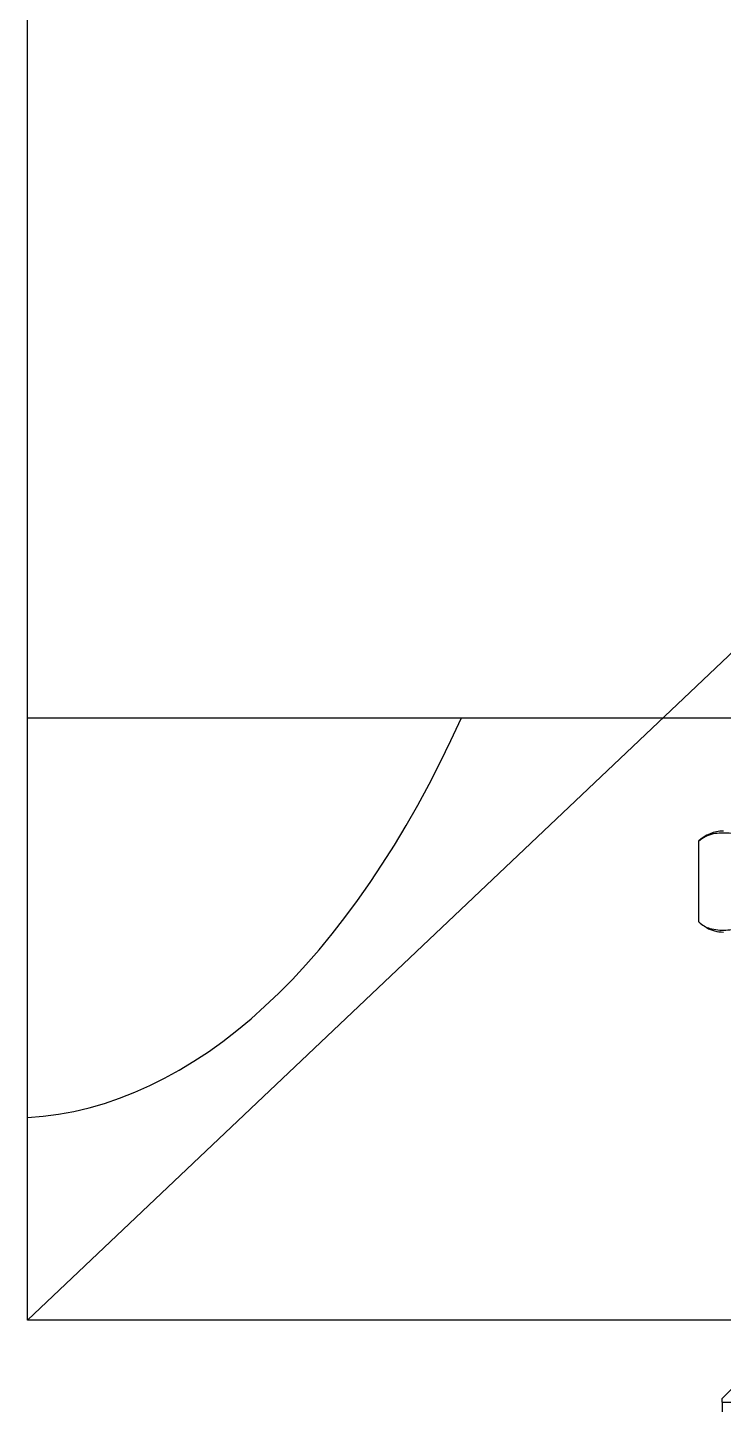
# Model space of a CAD drawing. Header units: metres. Extents: x 0 to 63075, y 0 to 44550.
# Drawn here: x 13781.6 to 13919.5, y 24816.9 to 25089.9 of the extents above; entities that cross this region are included whole.
import ezdxf

# ---------------------------------------------------------------- set-up
doc = ezdxf.new("R2010")
doc.units = ezdxf.units.M
doc.header["$LTSCALE"] = 75
for name, color, linetype in [('SDM', 7, 'Continuous'), ('SL1', 8, 'Continuous'), ('SL4', 4, 'Continuous')]:
    doc.layers.add(name, color=color, linetype=linetype)

# ---------------------------------------------------------------- blocks, each defined once
blk = doc.blocks.new('A$Ca548c4ee')
at = {"layer": 'SL1'}
for p, q in [((6102.1, 2715.22), (5522.12, 2165.22)), ((5522.12, 2165.22), (5522.12, 2715.22)), ((5522.12, 2284.66), (5738.2, 2284.66)), ((6102.12, 2165.22), (5522.12, 2165.22))]:
    blk.add_line(p, q, dxfattribs=at)
blk.add_ellipse((5518.68, 2446.59), major_axis=(0, -241.3), ratio=0.5, start_param=0.028565, end_param=0.835169, dxfattribs=at)
blk = doc.blocks.new('A$Ca53c419a')
at = {"layer": 'SL4'}
for p, q in [((482.76, 538.49), (482.66, 538.38)), ((482.76, 538.49), (498.76, 538.49)), ((387.54, 533.86), (381.19, 533.86)), ((387.54, 533.86), (387.54, 502.11)), ((390.54, 531.56), (388.24, 533.86))]:
    blk.add_line(p, q, dxfattribs=at)
for centre, start, end in [((493.74, 533.59), 0, 44.3461), ((487.78, 533.59), 151.2433, 180)]:
    blk.add_arc(centre, 7.02, start, end, dxfattribs=at)
for points, knots in [([(482.76, 538.49), (482.47, 538.14), (481.88, 537.42), (481.41, 536.14), (481.15, 534.71), (481.12, 533.12), (481.28, 531.53), (481.7, 530.01), (482.43, 529.1), (482.76, 528.68)], [0, 0, 0, 0, 0.114678, 0.232485, 0.388423, 0.5445, 0.705441, 0.865997, 1, 1, 1, 1]), ([(498.76, 528.68), (499.05, 529.04), (499.65, 529.76), (500.12, 531.04), (500.38, 532.47), (500.4, 534.05), (500.25, 535.64), (499.82, 537.16), (499.09, 538.08), (498.76, 538.49)], [0, 0, 0, 0, 0.114678, 0.232485, 0.388423, 0.5445, 0.705441, 0.865997, 1, 1, 1, 1]), ([(387.54, 533.86), (387.73, 533.86), (388.1, 533.86), (388.3, 533.86), (388.24, 533.86), (388.24, 533.86)], [0, 0, 0, 0, 0.4905946, 0.9908351, 1, 1, 1, 1])]:
    blk.add_open_spline(points, degree=3, knots=knots, dxfattribs=at)

msp = doc.modelspace()

# ---------------------------------------------------------------- block references
at = {"layer": 'SDM'}
msp.add_blockref('A$Ca548c4ee', (8259.51, 22668.36), dxfattribs=at)
at = {"layer": 'SDM', "rotation": 90}
msp.add_blockref('A$Ca53c419a', (14453.13, 24429.77), dxfattribs=at)

doc.saveas('drawing.dxf')
